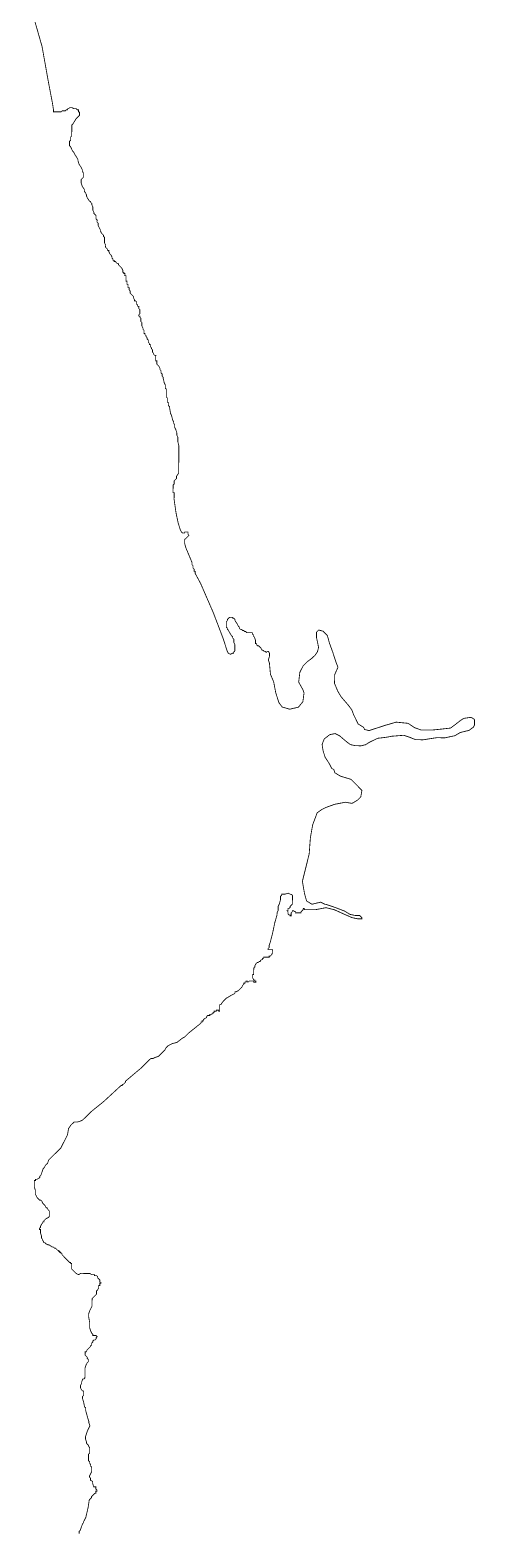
# Model space of a CAD drawing. Header units: metres. Extents: x 290190 to 339802, y 1811045 to 1991312.
# Drawn here: x 307182 to 308829, y 1929574 to 1935133 of the extents above; entities that cross this region are included whole.
import ezdxf

# ---------------------------------------------------------------- set-up
doc = ezdxf.new("R2010")
doc.units = ezdxf.units.M
doc.header["$MEASUREMENT"] = 0
doc.layers.add('HAZARDS LINE', color=1, linetype='Continuous')

msp = doc.modelspace()

# ---------------------------------------------------------------- linework, layer by layer
at = {"layer": 'HAZARDS LINE', "lineweight": 18}
msp.add_lwpolyline([(307363.7, 1929568.4, 3.02, 3.02, 0), (307363.7, 1929576.4, 3.02, 3.02, 0), (307367.8, 1929580.4, 3.02, 3.02, 0), (307376.1, 1929604.5, 3.02, 3.02, 0), (307380.1, 1929608.5, 3.02, 3.02, 0), (307380.2, 1929612.5, 3.02, 3.02, 0), (307384.3, 1929620.6, 3.02, 3.02, 0), (307388.3, 1929628.6, 3.02, 3.02, 0), (307396.7, 1929664.8, 3.02, 3.02, 0), (307401, 1929692.9, 3.02, 3.02, 0), (307409.1, 1929700.9, 3.02, 3.02, 0), (307409.1, 1929704.9, 3.02, 3.02, 0), (307413.2, 1929708.9, 3.02, 3.02, 0), (307417.3, 1929712.9, 3.02, 3.02, 0), (307421.3, 1929716.9, 3.02, 3.02, 0), (307425.4, 1929716.9, 3.02, 3.02, 0), (307425.4, 1929720.9, 3.02, 3.02, 0), (307425.4, 1929724.9, 3.02, 3.02, 0), (307429.5, 1929724.9, 3.02, 3.02, 0), (307429.5, 1929728.9, 3.02, 3.02, 0), (307425.5, 1929733, 3.02, 3.02, 0), (307425.5, 1929737, 3.02, 3.02, 0), (307425.6, 1929741, 3.02, 3.02, 0), (307421.5, 1929741.1, 3.02, 3.02, 0), (307417.5, 1929741.1, 3.02, 3.02, 0), (307413.6, 1929753.2, 3.02, 3.02, 0), (307413.7, 1929761.3, 3.02, 3.02, 0), (307405.6, 1929765.4, 3.02, 3.02, 0), (307405.7, 1929773.4, 3.02, 3.02, 0), (307401.7, 1929777.5, 3.02, 3.02, 0), (307401.8, 1929781.5, 3.02, 3.02, 0), (307405.9, 1929789.6, 3.02, 3.02, 0), (307410, 1929797.6, 3.02, 3.02, 0), (307410, 1929805.6, 3.02, 3.02, 0), (307410.1, 1929809.7, 3.02, 3.02, 0), (307410.1, 1929813.7, 3.02, 3.02, 0), (307406.1, 1929817.7, 3.02, 3.02, 0), (307406.1, 1929821.8, 3.02, 3.02, 0), (307402.2, 1929829.9, 3.02, 3.02, 0), (307402.2, 1929833.9, 3.02, 3.02, 0), (307398.2, 1929838, 3.02, 3.02, 0), (307398.3, 1929842, 3.02, 3.02, 0), (307398.3, 1929846, 3.02, 3.02, 0), (307398.3, 1929850, 3.02, 3.02, 0), (307398.4, 1929854.1, 3.02, 3.02, 0), (307398.4, 1929858.1, 3.02, 3.02, 0), (307398.4, 1929862.1, 3.02, 3.02, 0), (307402.5, 1929866.1, 3.02, 3.02, 0), (307402.5, 1929870.1, 3.02, 3.02, 0), (307402.6, 1929878.2, 3.02, 3.02, 0), (307402.7, 1929886.3, 3.02, 3.02, 0), (307398.7, 1929890.3, 3.02, 3.02, 0), (307398.7, 1929894.3, 3.02, 3.02, 0), (307394.7, 1929898.4, 3.02, 3.02, 0), (307390.7, 1929902.5, 3.02, 3.02, 0), (307390.8, 1929906.5, 3.02, 3.02, 0), (307386.8, 1929918.6, 3.02, 3.02, 0), (307386.9, 1929926.7, 3.02, 3.02, 0), (307391, 1929938.7, 3.02, 3.02, 0), (307395.2, 1929950.8, 3.02, 3.02, 0), (307399.3, 1929958.8, 3.02, 3.02, 0), (307403.4, 1929966.8, 3.02, 3.02, 0), (307399.4, 1929978.9, 3.02, 3.02, 0), (307399.5, 1929983, 3.02, 3.02, 0), (307395.6, 1929995.1, 3.02, 3.02, 0), (307387.7, 1930023.3, 3.02, 3.02, 0), (307387.8, 1930035.4, 3.02, 3.02, 0), (307383.8, 1930035.5, 3.02, 3.02, 0), (307380, 1930055.6, 3.02, 3.02, 0), (307376, 1930067.8, 3.02, 3.02, 0), (307376.1, 1930075.8, 3.02, 3.02, 0), (307380.2, 1930079.8, 3.02, 3.02, 0), (307380.3, 1930095.9, 3.02, 3.02, 0), (307376.3, 1930096, 3.02, 3.02, 0), (307372.3, 1930100, 3.02, 3.02, 0), (307368.3, 1930108.1, 3.02, 3.02, 0), (307368.4, 1930116.2, 3.02, 3.02, 0), (307372.5, 1930124.2, 3.02, 3.02, 0), (307372.5, 1930128.2, 3.02, 3.02, 0), (307376.7, 1930140.3, 3.02, 3.02, 0), (307380.7, 1930140.2, 3.02, 3.02, 0), (307384.8, 1930144.2, 3.02, 3.02, 0), (307385.1, 1930180.5, 3.02, 3.02, 0), (307389.2, 1930192.5, 3.02, 3.02, 0), (307393.3, 1930200.5, 3.02, 3.02, 0), (307397.4, 1930204.5, 3.02, 3.02, 0), (307397.4, 1930212.6, 3.02, 3.02, 0), (307393.4, 1930216.7, 3.02, 3.02, 0), (307393.5, 1930220.7, 3.02, 3.02, 0), (307385.5, 1930228.8, 3.02, 3.02, 0), (307385.6, 1930240.9, 3.02, 3.02, 0), (307389.6, 1930240.9, 3.02, 3.02, 0), (307393.7, 1930248.9, 3.02, 3.02, 0), (307397.8, 1930252.9, 3.02, 3.02, 0), (307401.9, 1930256.9, 3.02, 3.02, 0), (307405.9, 1930260.9, 3.02, 3.02, 0), (307406, 1930264.9, 3.02, 3.02, 0), (307410, 1930264.9, 3.02, 3.02, 0), (307410, 1930272.9, 3.02, 3.02, 0), (307414.1, 1930276.9, 3.02, 3.02, 0), (307414.1, 1930280.9, 3.02, 3.02, 0), (307418.2, 1930284.9, 3.02, 3.02, 0), (307422.2, 1930284.9, 3.02, 3.02, 0), (307426.3, 1930288.9, 3.02, 3.02, 0), (307426.3, 1930292.9, 3.02, 3.02, 0), (307430.4, 1930296.9, 3.02, 3.02, 0), (307426.4, 1930301, 3.02, 3.02, 0), (307414.3, 1930301.1, 3.02, 3.02, 0), (307414.4, 1930305.1, 3.02, 3.02, 0), (307410.4, 1930309.2, 3.02, 3.02, 0), (307406.4, 1930317.3, 3.02, 3.02, 0), (307402.5, 1930329.4, 3.02, 3.02, 0), (307402.7, 1930349.5, 3.02, 3.02, 0), (307398.8, 1930369.7, 3.02, 3.02, 0), (307398.9, 1930381.8, 3.02, 3.02, 0), (307403, 1930393.8, 3.02, 3.02, 0), (307411.2, 1930409.9, 3.02, 3.02, 0), (307411.5, 1930438.1, 3.02, 3.02, 0), (307415.5, 1930442, 3.02, 3.02, 0), (307419.6, 1930446, 3.02, 3.02, 0), (307423.7, 1930450, 3.02, 3.02, 0), (307427.7, 1930454, 3.02, 3.02, 0), (307427.8, 1930466.1, 3.02, 3.02, 0), (307431.9, 1930470.1, 3.02, 3.02, 0), (307436, 1930478.1, 3.02, 3.02, 0), (307436.1, 1930486.2, 3.02, 3.02, 0), (307440.1, 1930486.1, 3.02, 3.02, 0), (307440.2, 1930494.2, 3.02, 3.02, 0), (307444.2, 1930494.2, 3.02, 3.02, 0), (307444.2, 1930498.2, 3.02, 3.02, 0), (307440.2, 1930498.2, 3.02, 3.02, 0), (307440.3, 1930506.3, 3.02, 3.02, 0), (307436.3, 1930510.3, 3.02, 3.02, 0), (307432.3, 1930514.4, 3.02, 3.02, 0), (307432.3, 1930518.4, 3.02, 3.02, 0), (307428.3, 1930522.5, 3.02, 3.02, 0), (307420.3, 1930522.6, 3.02, 3.02, 0), (307420.3, 1930526.6, 3.02, 3.02, 0), (307408.2, 1930526.7, 3.02, 3.02, 0), (307404.2, 1930530.8, 3.02, 3.02, 0), (307368, 1930531.1, 3.02, 3.02, 0), (307363.9, 1930527.1, 3.02, 3.02, 0), (307359.9, 1930527.1, 3.02, 3.02, 0), (307351.9, 1930531.2, 3.02, 3.02, 0), (307347.9, 1930535.3, 3.02, 3.02, 0), (307343.9, 1930539.3, 3.02, 3.02, 0), (307335.9, 1930547.5, 3.02, 3.02, 0), (307336.1, 1930567.6, 3.02, 3.02, 0), (307332.1, 1930567.6, 3.02, 3.02, 0), (307332.1, 1930571.7, 3.02, 3.02, 0), (307328.1, 1930571.7, 3.02, 3.02, 0), (307320.1, 1930579.8, 3.02, 3.02, 0), (307316.1, 1930583.9, 3.02, 3.02, 0), (307308.1, 1930592, 3.02, 3.02, 0), (307304.1, 1930596.1, 3.02, 3.02, 0), (307300.1, 1930600.2, 3.02, 3.02, 0), (307300.1, 1930604.2, 3.02, 3.02, 0), (307296.1, 1930604.2, 3.02, 3.02, 0), (307296.2, 1930608.2, 3.02, 3.02, 0), (307292.1, 1930608.3, 3.02, 3.02, 0), (307292.2, 1930612.3, 3.02, 3.02, 0), (307288.1, 1930612.3, 3.02, 3.02, 0), (307288.2, 1930616.4, 3.02, 3.02, 0), (307284.1, 1930616.4, 3.02, 3.02, 0), (307280.1, 1930620.5, 3.02, 3.02, 0), (307276.2, 1930624.5, 3.02, 3.02, 0), (307272.1, 1930624.6, 3.02, 3.02, 0), (307268.1, 1930628.6, 3.02, 3.02, 0), (307264.1, 1930628.7, 3.02, 3.02, 0), (307252.1, 1930636.8, 3.02, 3.02, 0), (307248.1, 1930636.9, 3.02, 3.02, 0), (307240.1, 1930641, 3.02, 3.02, 0), (307236.1, 1930645, 3.02, 3.02, 0), (307232, 1930645.1, 3.02, 3.02, 0), (307232.1, 1930649.1, 3.02, 3.02, 0), (307228.1, 1930653.1, 3.02, 3.02, 0), (307228.1, 1930657.2, 3.02, 3.02, 0), (307224.1, 1930661.2, 3.02, 3.02, 0), (307224.2, 1930669.3, 3.02, 3.02, 0), (307220.3, 1930681.4, 3.02, 3.02, 0), (307220.4, 1930693.5, 3.02, 3.02, 0), (307216.3, 1930693.5, 3.02, 3.02, 0), (307216.4, 1930697.6, 3.02, 3.02, 0), (307220.4, 1930701.5, 3.02, 3.02, 0), (307220.5, 1930705.6, 3.02, 3.02, 0), (307224.6, 1930713.6, 3.02, 3.02, 0), (307228.6, 1930717.6, 3.02, 3.02, 0), (307228.7, 1930721.6, 3.02, 3.02, 0), (307232.7, 1930721.6, 3.02, 3.02, 0), (307232.7, 1930725.6, 3.02, 3.02, 0), (307236.8, 1930729.6, 3.02, 3.02, 0), (307240.9, 1930733.6, 3.02, 3.02, 0), (307248.9, 1930737.6, 3.02, 3.02, 0), (307253, 1930741.5, 3.02, 3.02, 0), (307253.2, 1930761.7, 3.02, 3.02, 0), (307249.2, 1930765.8, 3.02, 3.02, 0), (307245.2, 1930773.8, 3.02, 3.02, 0), (307241.2, 1930773.9, 3.02, 3.02, 0), (307237.2, 1930782, 3.02, 3.02, 0), (307229.3, 1930790.1, 3.02, 3.02, 0), (307225.3, 1930798.2, 3.02, 3.02, 0), (307221.3, 1930802.2, 3.02, 3.02, 0), (307217.3, 1930802.3, 3.02, 3.02, 0), (307213.3, 1930806.3, 3.02, 3.02, 0), (307209.3, 1930810.4, 3.02, 3.02, 0), (307205.3, 1930814.5, 3.02, 3.02, 0), (307205.3, 1930818.5, 3.02, 3.02, 0), (307201.4, 1930822.6, 3.02, 3.02, 0), (307201.5, 1930838.7, 3.02, 3.02, 0), (307197.6, 1930850.8, 3.02, 3.02, 0), (307197.8, 1930875, 3.02, 3.02, 0), (307201.8, 1930874.9, 3.02, 3.02, 0), (307201.8, 1930879, 3.02, 3.02, 0), (307205.9, 1930878.9, 3.02, 3.02, 0), (307214, 1930882.9, 3.02, 3.02, 0), (307218, 1930886.9, 3.02, 3.02, 0), (307218.1, 1930890.9, 3.02, 3.02, 0), (307222.1, 1930894.9, 3.02, 3.02, 0), (307226.2, 1930906.9, 3.02, 3.02, 0), (307230.4, 1930919, 3.02, 3.02, 0), (307234.4, 1930923, 3.02, 3.02, 0), (307238.5, 1930931, 3.02, 3.02, 0), (307246.7, 1930939, 3.02, 3.02, 0), (307250.8, 1930951, 3.02, 3.02, 0), (307254.9, 1930955, 3.02, 3.02, 0), (307263, 1930963, 3.02, 3.02, 0), (307275.2, 1930975, 3.02, 3.02, 0), (307295.5, 1930995, 3.02, 3.02, 0), (307320.1, 1931043.1, 3.02, 3.02, 0), (307324.3, 1931067.2, 3.02, 3.02, 0), (307332.5, 1931079.2, 3.02, 3.02, 0), (307344.6, 1931091.2, 3.02, 3.02, 0), (307356.7, 1931091.1, 3.02, 3.02, 0), (307368.8, 1931095, 3.02, 3.02, 0), (307376.9, 1931099, 3.02, 3.02, 0), (307381, 1931103, 3.02, 3.02, 0), (307393.2, 1931115, 3.02, 3.02, 0), (307401.3, 1931122.9, 3.02, 3.02, 0), (307405.4, 1931126.9, 3.02, 3.02, 0), (307409.4, 1931130.9, 3.02, 3.02, 0), (307454, 1931166.8, 3.02, 3.02, 0), (307519, 1931226.7, 3.02, 3.02, 0), (307523, 1931226.6, 3.02, 3.02, 0), (307523.1, 1931230.7, 3.02, 3.02, 0), (307527.1, 1931230.6, 3.02, 3.02, 0), (307531.2, 1931234.6, 3.02, 3.02, 0), (307535.2, 1931238.6, 3.02, 3.02, 0), (307535.3, 1931242.6, 3.02, 3.02, 0), (307592.1, 1931290.5, 3.02, 3.02, 0), (307612.4, 1931310.4, 3.02, 3.02, 0), (307628.6, 1931326.4, 3.02, 3.02, 0), (307636.7, 1931326.3, 3.02, 3.02, 0), (307644.8, 1931330.3, 3.02, 3.02, 0), (307656.9, 1931334.2, 3.02, 3.02, 0), (307660.9, 1931338.2, 3.02, 3.02, 0), (307665, 1931342.2, 3.02, 3.02, 0), (307681.3, 1931358.2, 3.02, 3.02, 0), (307685.4, 1931366.2, 3.02, 3.02, 0), (307693.5, 1931374.2, 3.02, 3.02, 0), (307709.7, 1931382.1, 3.02, 3.02, 0), (307725.8, 1931386, 3.02, 3.02, 0), (307746.1, 1931401.9, 3.02, 3.02, 0), (307754.2, 1931405.9, 3.02, 3.02, 0), (307770.4, 1931421.9, 3.02, 3.02, 0), (307815, 1931457.7, 3.02, 3.02, 0), (307815.1, 1931461.8, 3.02, 3.02, 0), (307819.1, 1931461.7, 3.02, 3.02, 0), (307819.1, 1931465.8, 3.02, 3.02, 0), (307823.2, 1931465.7, 3.02, 3.02, 0), (307823.2, 1931469.7, 3.02, 3.02, 0), (307827.3, 1931473.7, 3.02, 3.02, 0), (307835.3, 1931477.7, 3.02, 3.02, 0), (307835.4, 1931481.7, 3.02, 3.02, 0), (307839.4, 1931485.7, 3.02, 3.02, 0), (307847.5, 1931485.7, 3.02, 3.02, 0), (307847.5, 1931489.7, 3.02, 3.02, 0), (307855.6, 1931489.6, 3.02, 3.02, 0), (307855.6, 1931493.6, 3.02, 3.02, 0), (307859.6, 1931493.6, 3.02, 3.02, 0), (307859.7, 1931497.6, 3.02, 3.02, 0), (307863.7, 1931497.6, 3.02, 3.02, 0), (307863.7, 1931501.6, 3.02, 3.02, 0), (307871.8, 1931501.6, 3.02, 3.02, 0), (307871.8, 1931505.6, 3.02, 3.02, 0), (307879.9, 1931505.5, 3.02, 3.02, 0), (307879.9, 1931501.5, 3.02, 3.02, 0), (307883.9, 1931501.4, 3.02, 3.02, 0), (307884.1, 1931525.6, 3.02, 3.02, 0), (307888.1, 1931525.6, 3.02, 3.02, 0), (307896.3, 1931537.6, 3.02, 3.02, 0), (307908.5, 1931549.6, 3.02, 3.02, 0), (307928.7, 1931561.5, 3.02, 3.02, 0), (307936.8, 1931565.4, 3.02, 3.02, 0), (307940.9, 1931569.4, 3.02, 3.02, 0), (307940.9, 1931573.5, 3.02, 3.02, 0), (307944.9, 1931573.4, 3.02, 3.02, 0), (307953, 1931577.4, 3.02, 3.02, 0), (307957.1, 1931581.4, 3.02, 3.02, 0), (307961.1, 1931585.4, 3.02, 3.02, 0), (307965.2, 1931589.4, 3.02, 3.02, 0), (307969.3, 1931597.4, 3.02, 3.02, 0), (307973.4, 1931601.4, 3.02, 3.02, 0), (307973.4, 1931605.4, 3.02, 3.02, 0), (307977.4, 1931605.4, 3.02, 3.02, 0), (307977.5, 1931609.4, 3.02, 3.02, 0), (307981.5, 1931609.4, 3.02, 3.02, 0), (307981.5, 1931613.4, 3.02, 3.02, 0), (307985.5, 1931613.4, 3.02, 3.02, 0), (307985.5, 1931609.3, 3.02, 3.02, 0), (307989.5, 1931609.3, 3.02, 3.02, 0), (307993.6, 1931613.3, 3.02, 3.02, 0), (308009.7, 1931613.2, 3.02, 3.02, 0), (308009.7, 1931609.1, 3.02, 3.02, 0), (308017.7, 1931609.1, 3.02, 3.02, 0), (308017.8, 1931613.1, 3.02, 3.02, 0), (308013.7, 1931613.1, 3.02, 3.02, 0), (308013.8, 1931617.1, 3.02, 3.02, 0), (308009.7, 1931617.2, 3.02, 3.02, 0), (308005.8, 1931625.3, 3.02, 3.02, 0), (308005.9, 1931637.4, 3.02, 3.02, 0), (308009.9, 1931637.3, 3.02, 3.02, 0), (308010.1, 1931661.5, 3.02, 3.02, 0), (308014.2, 1931665.5, 3.02, 3.02, 0), (308014.2, 1931669.5, 3.02, 3.02, 0), (308018.3, 1931677.5, 3.02, 3.02, 0), (308022.4, 1931681.5, 3.02, 3.02, 0), (308026.4, 1931681.5, 3.02, 3.02, 0), (308030.5, 1931685.5, 3.02, 3.02, 0), (308034.5, 1931685.4, 3.02, 3.02, 0), (308034.5, 1931689.5, 3.02, 3.02, 0), (308042.6, 1931693.4, 3.02, 3.02, 0), (308042.7, 1931697.5, 3.02, 3.02, 0), (308046.7, 1931697.4, 3.02, 3.02, 0), (308046.7, 1931701.5, 3.02, 3.02, 0), (308066.9, 1931701.3, 3.02, 3.02, 0), (308066.9, 1931705.3, 3.02, 3.02, 0), (308070.9, 1931705.3, 3.02, 3.02, 0), (308075, 1931709.3, 3.02, 3.02, 0), (308075, 1931713.3, 3.02, 3.02, 0), (308079, 1931713.3, 3.02, 3.02, 0), (308079.2, 1931729.4, 3.02, 3.02, 0), (308063.1, 1931729.5, 3.02, 3.02, 0), (308063.1, 1931733.5, 3.02, 3.02, 0), (308067.2, 1931737.5, 3.02, 3.02, 0), (308067.2, 1931745.6, 3.02, 3.02, 0), (308071.4, 1931757.6, 3.02, 3.02, 0), (308079.7, 1931789.8, 3.02, 3.02, 0), (308088.1, 1931830, 3.02, 3.02, 0), (308096.4, 1931858.1, 3.02, 3.02, 0), (308096.5, 1931866.2, 3.02, 3.02, 0), (308100.6, 1931874.2, 3.02, 3.02, 0), (308100.7, 1931890.3, 3.02, 3.02, 0), (308104.8, 1931898.3, 3.02, 3.02, 0), (308109, 1931914.4, 3.02, 3.02, 0), (308109.1, 1931926.5, 3.02, 3.02, 0), (308113.2, 1931930.5, 3.02, 3.02, 0), (308113.2, 1931934.5, 3.02, 3.02, 0), (308125.3, 1931934.4, 3.02, 3.02, 0), (308137.4, 1931938.3, 3.02, 3.02, 0), (308145.4, 1931934.2, 3.02, 3.02, 0), (308149.4, 1931934.2, 3.02, 3.02, 0), (308153.4, 1931930.1, 3.02, 3.02, 0), (308153.1, 1931897.9, 3.02, 3.02, 0), (308149.1, 1931893.9, 3.02, 3.02, 0), (308145, 1931889.9, 3.02, 3.02, 0), (308145, 1931885.9, 3.02, 3.02, 0), (308140.9, 1931881.9, 3.02, 3.02, 0), (308136.9, 1931881.9, 3.02, 3.02, 0), (308136.8, 1931873.9, 3.02, 3.02, 0), (308132.8, 1931873.9, 3.02, 3.02, 0), (308136.8, 1931869.9, 3.02, 3.02, 0), (308136.7, 1931861.8, 3.02, 3.02, 0), (308140.7, 1931857.7, 3.02, 3.02, 0), (308144.7, 1931857.7, 3.02, 3.02, 0), (308144.7, 1931853.7, 3.02, 3.02, 0), (308148.7, 1931853.6, 3.02, 3.02, 0), (308148.8, 1931865.7, 3.02, 3.02, 0), (308152.9, 1931869.7, 3.02, 3.02, 0), (308152.9, 1931873.7, 3.02, 3.02, 0), (308157, 1931873.7, 3.02, 3.02, 0), (308161, 1931869.6, 3.02, 3.02, 0), (308165, 1931869.6, 3.02, 3.02, 0), (308164.9, 1931865.6, 3.02, 3.02, 0), (308185.1, 1931865.4, 3.02, 3.02, 0), (308185.1, 1931869.4, 3.02, 3.02, 0), (308189.2, 1931873.4, 3.02, 3.02, 0), (308193.2, 1931877.4, 3.02, 3.02, 0), (308193.3, 1931881.5, 3.02, 3.02, 0), (308197.3, 1931881.4, 3.02, 3.02, 0), (308197.3, 1931877.4, 3.02, 3.02, 0), (308237.5, 1931877, 3.02, 3.02, 0), (308277.9, 1931884.7, 3.02, 3.02, 0), (308310, 1931876.4, 3.02, 3.02, 0), (308346.1, 1931860, 3.02, 3.02, 0), (308374.2, 1931847.7, 3.02, 3.02, 0), (308394.3, 1931843.5, 3.02, 3.02, 0), (308410.4, 1931843.3, 3.02, 3.02, 0), (308410.5, 1931847.3, 3.02, 3.02, 0), (308402.5, 1931855.5, 3.02, 3.02, 0), (308386.4, 1931855.6, 3.02, 3.02, 0), (308366.3, 1931859.8, 3.02, 3.02, 0), (308346.2, 1931872.1, 3.02, 3.02, 0), (308314.1, 1931884.4, 3.02, 3.02, 0), (308290, 1931892.7, 3.02, 3.02, 0), (308278, 1931896.8, 3.02, 3.02, 0), (308274, 1931896.9, 3.02, 3.02, 0), (308257.9, 1931905.1, 3.02, 3.02, 0), (308225.6, 1931897.3, 3.02, 3.02, 0), (308205.6, 1931909.5, 3.02, 3.02, 0), (308197.8, 1931937.8, 3.02, 3.02, 0), (308190.1, 1931982.2, 3.02, 3.02, 0), (308215.2, 1932082.7, 3.02, 3.02, 0), (308219.7, 1932143.1, 3.02, 3.02, 0), (308228.2, 1932191.3, 3.02, 3.02, 0), (308244.7, 1932235.5, 3.02, 3.02, 0), (308260.9, 1932247.4, 3.02, 3.02, 0), (308277.1, 1932255.4, 3.02, 3.02, 0), (308309.4, 1932267.2, 3.02, 3.02, 0), (308349.7, 1932274.9, 3.02, 3.02, 0), (308373.9, 1932270.6, 3.02, 3.02, 0), (308394.1, 1932282.5, 3.02, 3.02, 0), (308406.3, 1932294.5, 3.02, 3.02, 0), (308410.5, 1932318.6, 3.02, 3.02, 0), (308394.6, 1932334.9, 3.02, 3.02, 0), (308370.6, 1932359.3, 3.02, 3.02, 0), (308330.4, 1932371.7, 3.02, 3.02, 0), (308310.4, 1932384, 3.02, 3.02, 0), (308306.5, 1932396.1, 3.02, 3.02, 0), (308298.5, 1932400.2, 3.02, 3.02, 0), (308290.6, 1932416.4, 3.02, 3.02, 0), (308274.7, 1932440.7, 3.02, 3.02, 0), (308266.8, 1932464.9, 3.02, 3.02, 0), (308263, 1932489.1, 3.02, 3.02, 0), (308271.2, 1932509.2, 3.02, 3.02, 0), (308291.5, 1932525.1, 3.02, 3.02, 0), (308311.7, 1932529, 3.02, 3.02, 0), (308327.7, 1932520.8, 3.02, 3.02, 0), (308351.7, 1932500.4, 3.02, 3.02, 0), (308367.7, 1932488.2, 3.02, 3.02, 0), (308387.8, 1932484, 3.02, 3.02, 0), (308407.9, 1932483.8, 3.02, 3.02, 0), (308424.1, 1932487.7, 3.02, 3.02, 0), (308436.2, 1932495.7, 3.02, 3.02, 0), (308468.6, 1932511.5, 3.02, 3.02, 0), (308500.8, 1932515.3, 3.02, 3.02, 0), (308521, 1932519.1, 3.02, 3.02, 0), (308565.4, 1932522.7, 3.02, 3.02, 0), (308589.4, 1932514.5, 3.02, 3.02, 0), (308609.5, 1932506.3, 3.02, 3.02, 0), (308637.7, 1932506, 3.02, 3.02, 0), (308686.1, 1932513.6, 3.02, 3.02, 0), (308718.3, 1932513.4, 3.02, 3.02, 0), (308754.6, 1932521.1, 3.02, 3.02, 0), (308774.9, 1932533, 3.02, 3.02, 0), (308807.2, 1932540.8, 3.02, 3.02, 0), (308823.4, 1932552.7, 3.02, 3.02, 0), (308827.5, 1932560.8, 3.02, 3.02, 0), (308827.7, 1932580.9, 3.02, 3.02, 0), (308815.6, 1932589.1, 3.02, 3.02, 0), (308787.4, 1932585.3, 3.02, 3.02, 0), (308775.3, 1932577.3, 3.02, 3.02, 0), (308755, 1932561.4, 3.02, 3.02, 0), (308738.8, 1932549.4, 3.02, 3.02, 0), (308706.5, 1932545.7, 3.02, 3.02, 0), (308670.2, 1932542, 3.02, 3.02, 0), (308630, 1932542.3, 3.02, 3.02, 0), (308605.9, 1932550.6, 3.02, 3.02, 0), (308581.8, 1932566.9, 3.02, 3.02, 0), (308537.6, 1932571.3, 3.02, 3.02, 0), (308497.2, 1932559.6, 3.02, 3.02, 0), (308436.6, 1932540, 3.02, 3.02, 0), (308420.5, 1932544.1, 3.02, 3.02, 0), (308416.6, 1932552.2, 3.02, 3.02, 0), (308396.6, 1932564.5, 3.02, 3.02, 0), (308380.7, 1932596.9, 3.02, 3.02, 0), (308372.8, 1932617.1, 3.02, 3.02, 0), (308360.9, 1932633.3, 3.02, 3.02, 0), (308333, 1932665.8, 3.02, 3.02, 0), (308321.1, 1932686, 3.02, 3.02, 0), (308309.2, 1932714.3, 3.02, 3.02, 0), (308309.5, 1932746.5, 3.02, 3.02, 0), (308321.9, 1932774.6, 3.02, 3.02, 0), (308314, 1932794.8, 3.02, 3.02, 0), (308302.2, 1932831.2, 3.02, 3.02, 0), (308290.4, 1932863.5, 3.02, 3.02, 0), (308282.6, 1932891.8, 3.02, 3.02, 0), (308266.6, 1932908, 3.02, 3.02, 0), (308250.5, 1932912.2, 3.02, 3.02, 0), (308242.4, 1932904.2, 3.02, 3.02, 0), (308242.3, 1932884.1, 3.02, 3.02, 0), (308246.1, 1932867.9, 3.02, 3.02, 0), (308250, 1932847.7, 3.02, 3.02, 0), (308245.8, 1932831.7, 3.02, 3.02, 0), (308237.7, 1932819.7, 3.02, 3.02, 0), (308225.5, 1932807.7, 3.02, 3.02, 0), (308209.3, 1932795.7, 3.02, 3.02, 0), (308193, 1932779.8, 3.02, 3.02, 0), (308180.7, 1932755.7, 3.02, 3.02, 0), (308176.4, 1932719.5, 3.02, 3.02, 0), (308192.2, 1932691.1, 3.02, 3.02, 0), (308196.2, 1932679, 3.02, 3.02, 0), (308191.9, 1932646.8, 3.02, 3.02, 0), (308175.6, 1932626.8, 3.02, 3.02, 0), (308143.3, 1932619.1, 3.02, 3.02, 0), (308115.2, 1932627.4, 3.02, 3.02, 0), (308103.2, 1932643.6, 3.02, 3.02, 0), (308091.5, 1932679.9, 3.02, 3.02, 0), (308083.8, 1932720.3, 3.02, 3.02, 0), (308071.9, 1932748.6, 3.02, 3.02, 0), (308068.2, 1932788.9, 3.02, 3.02, 0), (308064.3, 1932801, 3.02, 3.02, 0), (308068.5, 1932817.1, 3.02, 3.02, 0), (308068.6, 1932825.2, 3.02, 3.02, 0), (308064.6, 1932833.2, 3.02, 3.02, 0), (308060.6, 1932833.3, 3.02, 3.02, 0), (308056.5, 1932829.3, 3.02, 3.02, 0), (308052.5, 1932833.3, 3.02, 3.02, 0), (308048.5, 1932833.4, 3.02, 3.02, 0), (308044.5, 1932837.4, 3.02, 3.02, 0), (308040.5, 1932837.5, 3.02, 3.02, 0), (308036.5, 1932845.6, 3.02, 3.02, 0), (308028.5, 1932853.7, 3.02, 3.02, 0), (308024.5, 1932853.7, 3.02, 3.02, 0), (308020.5, 1932857.8, 3.02, 3.02, 0), (308020.5, 1932861.8, 3.02, 3.02, 0), (308016.5, 1932861.9, 3.02, 3.02, 0), (308016.6, 1932873.9, 3.02, 3.02, 0), (308012.7, 1932886.1, 3.02, 3.02, 0), (308008.7, 1932890.1, 3.02, 3.02, 0), (308008.7, 1932894.1, 3.02, 3.02, 0), (308004.7, 1932898.2, 3.02, 3.02, 0), (308004.8, 1932902.2, 3.02, 3.02, 0), (307984.6, 1932902.4, 3.02, 3.02, 0), (307980.6, 1932906.5, 3.02, 3.02, 0), (307976.6, 1932906.5, 3.02, 3.02, 0), (307972.6, 1932910.6, 3.02, 3.02, 0), (307968.6, 1932910.6, 3.02, 3.02, 0), (307964.6, 1932914.7, 3.02, 3.02, 0), (307960.6, 1932914.7, 3.02, 3.02, 0), (307956.6, 1932918.8, 3.02, 3.02, 0), (307956.6, 1932922.8, 3.02, 3.02, 0), (307952.6, 1932926.9, 3.02, 3.02, 0), (307948.7, 1932935, 3.02, 3.02, 0), (307940.7, 1932947.1, 3.02, 3.02, 0), (307940.8, 1932951.1, 3.02, 3.02, 0), (307936.8, 1932955.2, 3.02, 3.02, 0), (307932.7, 1932955.2, 3.02, 3.02, 0), (307932.8, 1932959.3, 3.02, 3.02, 0), (307920.7, 1932959.4, 3.02, 3.02, 0), (307916.6, 1932955.4, 3.02, 3.02, 0), (307912.6, 1932951.4, 3.02, 3.02, 0), (307912.5, 1932947.4, 3.02, 3.02, 0), (307908.5, 1932943.4, 3.02, 3.02, 0), (307908.3, 1932923.2, 3.02, 3.02, 0), (307912.3, 1932919.2, 3.02, 3.02, 0), (307912.3, 1932915.1, 3.02, 3.02, 0), (307916.2, 1932911.1, 3.02, 3.02, 0), (307920.2, 1932903, 3.02, 3.02, 0), (307928.2, 1932890.8, 3.02, 3.02, 0), (307932.1, 1932886.8, 3.02, 3.02, 0), (307932.1, 1932882.7, 3.02, 3.02, 0), (307936.1, 1932878.7, 3.02, 3.02, 0), (307936, 1932866.6, 3.02, 3.02, 0), (307940, 1932858.5, 3.02, 3.02, 0), (307939.7, 1932834.3, 3.02, 3.02, 0), (307935.7, 1932830.3, 3.02, 3.02, 0), (307935.6, 1932826.3, 3.02, 3.02, 0), (307931.6, 1932826.3, 3.02, 3.02, 0), (307923.5, 1932822.4, 3.02, 3.02, 0), (307915.5, 1932826.5, 3.02, 3.02, 0), (307911.6, 1932834.6, 3.02, 3.02, 0), (307895.9, 1932883, 3.02, 3.02, 0), (307860.4, 1932976, 3.02, 3.02, 0), (307813, 1933085.2, 3.02, 3.02, 0), (307793.2, 1933121.6, 3.02, 3.02, 0), (307793.3, 1933129.7, 3.02, 3.02, 0), (307789.3, 1933129.7, 3.02, 3.02, 0), (307789.3, 1933137.7, 3.02, 3.02, 0), (307785.3, 1933141.8, 3.02, 3.02, 0), (307785.4, 1933149.9, 3.02, 3.02, 0), (307781.4, 1933153.9, 3.02, 3.02, 0), (307781.5, 1933162, 3.02, 3.02, 0), (307757.8, 1933218.6, 3.02, 3.02, 0), (307753.9, 1933234.7, 3.02, 3.02, 0), (307754, 1933246.8, 3.02, 3.02, 0), (307758.1, 1933250.8, 3.02, 3.02, 0), (307762.1, 1933254.8, 3.02, 3.02, 0), (307766.2, 1933258.8, 3.02, 3.02, 0), (307770.3, 1933262.8, 3.02, 3.02, 0), (307766.3, 1933266.9, 3.02, 3.02, 0), (307766.4, 1933274.9, 3.02, 3.02, 0), (307754.3, 1933275, 3.02, 3.02, 0), (307754.2, 1933271, 3.02, 3.02, 0), (307746.2, 1933271.1, 3.02, 3.02, 0), (307742.2, 1933275.1, 3.02, 3.02, 0), (307738.2, 1933283.2, 3.02, 3.02, 0), (307730.4, 1933307.4, 3.02, 3.02, 0), (307722.6, 1933343.8, 3.02, 3.02, 0), (307715, 1933396.2, 3.02, 3.02, 0), (307715.3, 1933420.4, 3.02, 3.02, 0), (307711.2, 1933420.4, 3.02, 3.02, 0), (307711.5, 1933448.6, 3.02, 3.02, 0), (307715.5, 1933452.6, 3.02, 3.02, 0), (307715.6, 1933464.7, 3.02, 3.02, 0), (307719.7, 1933468.7, 3.02, 3.02, 0), (307723.8, 1933472.7, 3.02, 3.02, 0), (307723.8, 1933480.7, 3.02, 3.02, 0), (307732, 1933492.7, 3.02, 3.02, 0), (307732.9, 1933593.4, 3.02, 3.02, 0), (307729, 1933609.6, 3.02, 3.02, 0), (307729.1, 1933625.7, 3.02, 3.02, 0), (307725.2, 1933633.8, 3.02, 3.02, 0), (307725.2, 1933641.8, 3.02, 3.02, 0), (307721.3, 1933654, 3.02, 3.02, 0), (307717.4, 1933662, 3.02, 3.02, 0), (307717.4, 1933670.1, 3.02, 3.02, 0), (307713.5, 1933678.2, 3.02, 3.02, 0), (307713.5, 1933682.2, 3.02, 3.02, 0), (307709.5, 1933690.3, 3.02, 3.02, 0), (307705.7, 1933706.5, 3.02, 3.02, 0), (307701.7, 1933714.6, 3.02, 3.02, 0), (307697.9, 1933738.8, 3.02, 3.02, 0), (307693.9, 1933742.8, 3.02, 3.02, 0), (307694, 1933754.9, 3.02, 3.02, 0), (307690, 1933754.9, 3.02, 3.02, 0), (307690.1, 1933771, 3.02, 3.02, 0), (307686.1, 1933775.1, 3.02, 3.02, 0), (307686.4, 1933803.3, 3.02, 3.02, 0), (307682.4, 1933807.4, 3.02, 3.02, 0), (307682.5, 1933819.5, 3.02, 3.02, 0), (307678.5, 1933827.5, 3.02, 3.02, 0), (307674.6, 1933843.7, 3.02, 3.02, 0), (307674.7, 1933847.7, 3.02, 3.02, 0), (307670.7, 1933851.8, 3.02, 3.02, 0), (307670.7, 1933859.8, 3.02, 3.02, 0), (307666.7, 1933863.9, 3.02, 3.02, 0), (307666.8, 1933872, 3.02, 3.02, 0), (307662.8, 1933876, 3.02, 3.02, 0), (307662.9, 1933880, 3.02, 3.02, 0), (307658.9, 1933888.1, 3.02, 3.02, 0), (307650.9, 1933896.3, 3.02, 3.02, 0), (307651, 1933908.3, 3.02, 3.02, 0), (307647, 1933908.4, 3.02, 3.02, 0), (307647.2, 1933928.5, 3.02, 3.02, 0), (307643.1, 1933928.6, 3.02, 3.02, 0), (307639.1, 1933932.6, 3.02, 3.02, 0), (307639.2, 1933936.7, 3.02, 3.02, 0), (307635.2, 1933940.7, 3.02, 3.02, 0), (307635.3, 1933948.8, 3.02, 3.02, 0), (307631.3, 1933952.8, 3.02, 3.02, 0), (307631.3, 1933956.9, 3.02, 3.02, 0), (307627.3, 1933960.9, 3.02, 3.02, 0), (307627.4, 1933969, 3.02, 3.02, 0), (307623.3, 1933969, 3.02, 3.02, 0), (307623.4, 1933973, 3.02, 3.02, 0), (307619.4, 1933977.1, 3.02, 3.02, 0), (307619.5, 1933985.2, 3.02, 3.02, 0), (307615.5, 1933989.2, 3.02, 3.02, 0), (307615.5, 1933993.3, 3.02, 3.02, 0), (307611.5, 1933997.3, 3.02, 3.02, 0), (307611.5, 1934001.3, 3.02, 3.02, 0), (307607.6, 1934005.4, 3.02, 3.02, 0), (307607.6, 1934009.4, 3.02, 3.02, 0), (307603.6, 1934009.5, 3.02, 3.02, 0), (307603.7, 1934021.6, 3.02, 3.02, 0), (307599.7, 1934025.6, 3.02, 3.02, 0), (307599.7, 1934029.6, 3.02, 3.02, 0), (307595.8, 1934037.7, 3.02, 3.02, 0), (307595.9, 1934049.8, 3.02, 3.02, 0), (307591.9, 1934053.9, 3.02, 3.02, 0), (307592, 1934066, 3.02, 3.02, 0), (307588, 1934070, 3.02, 3.02, 0), (307588, 1934074.1, 3.02, 3.02, 0), (307584, 1934074.1, 3.02, 3.02, 0), (307584, 1934078.1, 3.02, 3.02, 0), (307588.1, 1934082.1, 3.02, 3.02, 0), (307588.2, 1934098.2, 3.02, 3.02, 0), (307584.2, 1934102.3, 3.02, 3.02, 0), (307584.3, 1934110.3, 3.02, 3.02, 0), (307580.3, 1934110.4, 3.02, 3.02, 0), (307580.3, 1934114.4, 3.02, 3.02, 0), (307576.3, 1934118.5, 3.02, 3.02, 0), (307576.4, 1934126.5, 3.02, 3.02, 0), (307572.4, 1934130.6, 3.02, 3.02, 0), (307568.4, 1934130.6, 3.02, 3.02, 0), (307568.4, 1934134.6, 3.02, 3.02, 0), (307564.4, 1934142.7, 3.02, 3.02, 0), (307564.5, 1934146.8, 3.02, 3.02, 0), (307560.5, 1934150.8, 3.02, 3.02, 0), (307556.5, 1934154.9, 3.02, 3.02, 0), (307552.5, 1934159, 3.02, 3.02, 0), (307552.6, 1934167, 3.02, 3.02, 0), (307548.6, 1934171.1, 3.02, 3.02, 0), (307548.6, 1934179.1, 3.02, 3.02, 0), (307544.6, 1934179.2, 3.02, 3.02, 0), (307544.7, 1934191.3, 3.02, 3.02, 0), (307540.7, 1934191.3, 3.02, 3.02, 0), (307540.8, 1934203.4, 3.02, 3.02, 0), (307536.8, 1934203.4, 3.02, 3.02, 0), (307536.9, 1934223.5, 3.02, 3.02, 0), (307532.9, 1934223.6, 3.02, 3.02, 0), (307533, 1934231.6, 3.02, 3.02, 0), (307529, 1934231.7, 3.02, 3.02, 0), (307529, 1934235.7, 3.02, 3.02, 0), (307525, 1934235.7, 3.02, 3.02, 0), (307525, 1934243.8, 3.02, 3.02, 0), (307521.1, 1934251.9, 3.02, 3.02, 0), (307517.1, 1934255.9, 3.02, 3.02, 0), (307513.1, 1934260, 3.02, 3.02, 0), (307509.1, 1934264.1, 3.02, 3.02, 0), (307509.1, 1934268.1, 3.02, 3.02, 0), (307505.1, 1934268.1, 3.02, 3.02, 0), (307501.1, 1934272.2, 3.02, 3.02, 0), (307497.1, 1934276.3, 3.02, 3.02, 0), (307493.1, 1934276.3, 3.02, 3.02, 0), (307493.1, 1934280.3, 3.02, 3.02, 0), (307489.1, 1934280.4, 3.02, 3.02, 0), (307489.1, 1934284.4, 3.02, 3.02, 0), (307485.2, 1934288.4, 3.02, 3.02, 0), (307485.2, 1934292.5, 3.02, 3.02, 0), (307481.2, 1934300.6, 3.02, 3.02, 0), (307477.2, 1934304.6, 3.02, 3.02, 0), (307473.3, 1934312.7, 3.02, 3.02, 0), (307473.3, 1934316.7, 3.02, 3.02, 0), (307469.3, 1934316.8, 3.02, 3.02, 0), (307469.3, 1934320.8, 3.02, 3.02, 0), (307461.3, 1934328.9, 3.02, 3.02, 0), (307461.4, 1934337, 3.02, 3.02, 0), (307457.5, 1934345.1, 3.02, 3.02, 0), (307457.6, 1934365.2, 3.02, 3.02, 0), (307453.6, 1934369.3, 3.02, 3.02, 0), (307453.7, 1934373.3, 3.02, 3.02, 0), (307445.7, 1934381.4, 3.02, 3.02, 0), (307445.7, 1934385.5, 3.02, 3.02, 0), (307441.7, 1934385.5, 3.02, 3.02, 0), (307441.8, 1934393.6, 3.02, 3.02, 0), (307437.8, 1934401.6, 3.02, 3.02, 0), (307433.8, 1934409.7, 3.02, 3.02, 0), (307433.9, 1934417.8, 3.02, 3.02, 0), (307429.9, 1934421.9, 3.02, 3.02, 0), (307430, 1934429.9, 3.02, 3.02, 0), (307426, 1934434, 3.02, 3.02, 0), (307426.1, 1934446.1, 3.02, 3.02, 0), (307422.1, 1934450.1, 3.02, 3.02, 0), (307418.1, 1934454.2, 3.02, 3.02, 0), (307418.2, 1934458.2, 3.02, 3.02, 0), (307414.2, 1934466.3, 3.02, 3.02, 0), (307414.3, 1934478.4, 3.02, 3.02, 0), (307410.3, 1934486.5, 3.02, 3.02, 0), (307410.4, 1934490.5, 3.02, 3.02, 0), (307406.4, 1934494.6, 3.02, 3.02, 0), (307406.4, 1934498.6, 3.02, 3.02, 0), (307402.4, 1934498.6, 3.02, 3.02, 0), (307394.4, 1934510.8, 3.02, 3.02, 0), (307390.5, 1934518.9, 3.02, 3.02, 0), (307390.5, 1934522.9, 3.02, 3.02, 0), (307386.6, 1934531, 3.02, 3.02, 0), (307382.6, 1934535.1, 3.02, 3.02, 0), (307382.6, 1934543.1, 3.02, 3.02, 0), (307374.7, 1934555.3, 3.02, 3.02, 0), (307370.8, 1934567.4, 3.02, 3.02, 0), (307370.9, 1934579.5, 3.02, 3.02, 0), (307374.9, 1934583.5, 3.02, 3.02, 0), (307379, 1934587.5, 3.02, 3.02, 0), (307379.1, 1934603.6, 3.02, 3.02, 0), (307375.2, 1934611.7, 3.02, 3.02, 0), (307375.2, 1934615.7, 3.02, 3.02, 0), (307371.3, 1934623.8, 3.02, 3.02, 0), (307363.3, 1934635.9, 3.02, 3.02, 0), (307359.4, 1934648.1, 3.02, 3.02, 0), (307359.4, 1934652.1, 3.02, 3.02, 0), (307355.5, 1934660.2, 3.02, 3.02, 0), (307347.5, 1934672.3, 3.02, 3.02, 0), (307343.6, 1934680.4, 3.02, 3.02, 0), (307339.6, 1934684.5, 3.02, 3.02, 0), (307335.6, 1934692.6, 3.02, 3.02, 0), (307331.7, 1934700.7, 3.02, 3.02, 0), (307327.7, 1934704.7, 3.02, 3.02, 0), (307327.8, 1934720.8, 3.02, 3.02, 0), (307331.9, 1934724.8, 3.02, 3.02, 0), (307332, 1934736.9, 3.02, 3.02, 0), (307336, 1934740.9, 3.02, 3.02, 0), (307336.4, 1934781.2, 3.02, 3.02, 0), (307340.4, 1934785.2, 3.02, 3.02, 0), (307352.7, 1934805.2, 3.02, 3.02, 0), (307360.8, 1934813.2, 3.02, 3.02, 0), (307364.9, 1934817.2, 3.02, 3.02, 0), (307365, 1934829.3, 3.02, 3.02, 0), (307361, 1934829.3, 3.02, 3.02, 0), (307361, 1934837.4, 3.02, 3.02, 0), (307357, 1934837.4, 3.02, 3.02, 0), (307353, 1934841.5, 3.02, 3.02, 0), (307345, 1934841.5, 3.02, 3.02, 0), (307336.9, 1934845.6, 3.02, 3.02, 0), (307328.9, 1934845.7, 3.02, 3.02, 0), (307324.8, 1934841.7, 3.02, 3.02, 0), (307320.8, 1934841.7, 3.02, 3.02, 0), (307320.8, 1934837.7, 3.02, 3.02, 0), (307316.7, 1934837.8, 3.02, 3.02, 0), (307312.7, 1934833.8, 3.02, 3.02, 0), (307300.6, 1934833.9, 3.02, 3.02, 0), (307296.5, 1934829.9, 3.02, 3.02, 0), (307268.3, 1934830.1, 3.02, 3.02, 0), (307268.4, 1934838.2, 3.02, 3.02, 0), (307264.6, 1934862.4, 3.02, 3.02, 0), (307249.2, 1934943.1, 3.02, 3.02, 0), (307226.1, 1935072.2, 3.02, 3.02, 0), (307183.1, 1935221.6, 3.02, 3.02, 0)], format="xyseb", dxfattribs=at)

doc.saveas('drawing.dxf')
